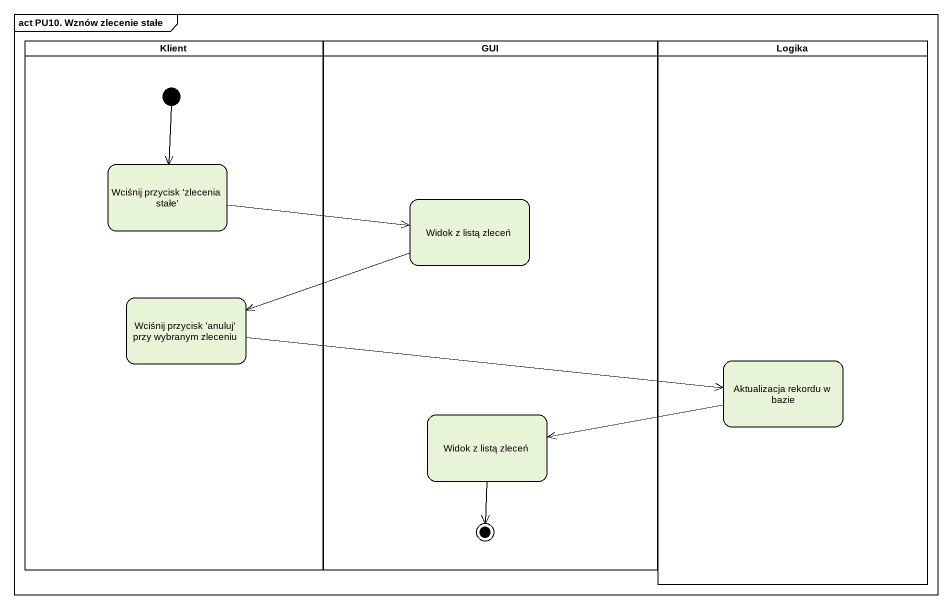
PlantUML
@startuml
mainframe act PU10. Wznów zlecenie stałe
hide empty description
state Klient <<partition>> {
  state "Wciśnij przycisk 'zlecenia stałe'" as Wciśnij_przycisk_zlecenia
  state "Wciśnij przycisk 'anuluj' przy wybranym zleceniu" as Wciśnij_przycisk_anuluj
  [*] --> Wciśnij_przycisk_zlecenia
}
state GUI <<partition>> {
  state "Widok z listą zleceń" as Widok_z_listą_zleceń
  state "Widok z listą zleceń" as Widok_z_listą_zleceń_2
  Widok_z_listą_zleceń_2 --> [*]
}
state Logika <<partition>> {
  state "Aktualizacja rekordu w bazie" as Aktualizacja_rekordu_w_bazie
}
Wciśnij_przycisk_zlecenia -right-> Widok_z_listą_zleceń
Widok_z_listą_zleceń -left-> Wciśnij_przycisk_anuluj
Wciśnij_przycisk_anuluj -right-> Aktualizacja_rekordu_w_bazie
Aktualizacja_rekordu_w_bazie -left-> Widok_z_listą_zleceń_2
@enduml
